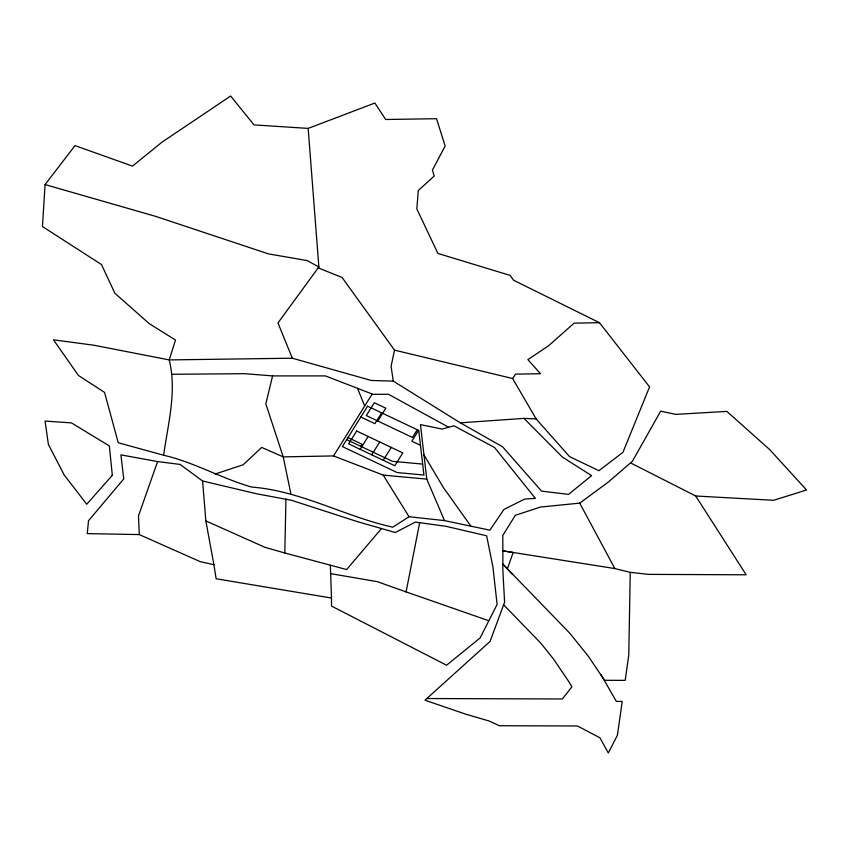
<?xml version="1.0" encoding="UTF-8"?>
<svg xmlns="http://www.w3.org/2000/svg" width="849" height="849" viewBox="0 0 849 849"><rect width="100%" height="100%" fill="white"/><g stroke="black" fill="none" stroke-linecap="round" stroke-linejoin="round"><path stroke-width="1.27" d="M331.503 598.036L331.492 606.059L446.585 665.223L480.131 637.917L497.111 604.477L492.919 566.962L486.647 535.793L446.012 526.306L415.352 522.082L395.294 532.514L357.726 521.732L291.504 500.284L256.971 493.863L202.582 481.001L180.094 464.424L157.606 461.569L120.908 454.873L123.752 478.953L88.508 520.724L87.267 533.607L139.289 534.583L200.067 561.592L213.906 564.734L216.124 578.753L331.503 598.036L330.346 565.19M630.69 462.97L695.713 496.007L773.672 500.284L806.55 489.99L769.693 449.588L726.85 411.394L675.698 414.376L660.681 411.139L632.409 461.262L608.128 482.221L579.718 503.128L540.452 507.055L515.311 515.332L502.778 535.454L502.863 550.852L614.856 568.565L630.255 572.353L628.769 655.12L625.193 680.367L604.499 680.293L588.368 656.298L569.881 633.333L502.852 564.107L512.541 574.571M381.498 528.556L346.615 569.552L284.808 552.986L285.933 499.074M308.155 128.401L318.863 266.947L318.205 267.881L342.062 277.464L394.509 350.128L512.626 378.516L536.122 418.907L569.53 456.603L598.948 470.717L622.964 452.294L649.559 386.889L599.436 322.673L513.539 280.212L510.1 275.394L437.914 253.448L416.827 208.928L418.281 190.547L434.21 176.03L432.428 170.033L445.141 146.039L436.535 118.701L385.679 119.507L374.876 103.037L308.155 128.401L254 124.888L230.631 96.022L162.148 142.059L132.476 166.117L75.03 145.603L45.082 184.573L42.45 226.534L101.509 264.57L114.859 293.223L149.222 323.628L175.51 340.046L169.216 359.912C177.027 391.421 167.996 423.906 163.624 455.234C194.166 462.27 221.525 478.443 251.644 487.05C301.13 490.924 344.8 516.606 392.79 527.165L409.048 516.723L444.515 520.596L489.884 530.179L503.882 509.496L524.629 499.085L535.379 498.342L494.521 447.476L453.918 425.784L442.032 429.042L420.457 424.627L426.782 479.123L444.515 520.596M488.61 620.672L406.087 591.891L419.65 522.708M394.509 350.128L391.092 366.259L393.267 381.116L460.328 422.834L502.523 446.744L541.545 491.125L568.543 494.373L591.594 475.631L562.484 457.133L523.982 418.387L460.328 422.834M215.211 474.007L243.175 464.764L261.694 447.412L283.226 456.879L333.519 455.924L372.202 394L325.347 375.905L272.603 375.905L265.822 403.816L283.226 456.879L290.825 493.524M157.606 461.569L138.483 515.884L139.289 534.583M507.32 568.979L513.167 552.476L502.863 550.852L502.852 570.496L504.603 602.238L490.032 641.473L424.978 700.202L465.772 714.179L489.13 721.013L499.435 725.736L577.522 725.98L599.967 737.834L608.319 752.978L617.446 735.149L622.211 701.433L616.342 701.423L600.848 674.414M360.761 446.298L362.056 444.229L347.984 437.553M381.657 412.847L374.897 423.672L360.825 416.997M360.167 449.323L368.201 436.471M377.826 421.051L385.849 408.199L374.313 402.734L366.29 415.575L412.465 437.458L417.273 429.743M371.713 454.799L379.736 441.947M383.249 460.275L391.272 447.423M418.589 430.369L411.818 441.193L420.478 445.301M512.626 378.516L515.513 374.112L540.495 373.74L527.898 359.626L548.539 345.798L574.094 323.161L599.436 322.673M393.267 381.116L371.193 380.458L292.321 358.204L169.216 359.912L93.984 345.246L53.466 339.823L78.437 375.46L104.544 392.397L118.244 442.743L163.624 455.234M171.466 374.292L244.809 373.687L272.603 375.905M371.989 394.339L388.439 394.254L448.643 427.227M426.792 698.536L562.314 698.971L571.908 686.883L568.681 681.407L553.315 658.792L540.813 643.171L503.648 604.828M523.982 418.387L536.122 418.907M422.653 464.095L392.387 461.304L346.689 439.623M333.519 455.924L383.217 475.111L426.782 479.123M630.255 572.353L648.7 574.38L746.165 574.794L695.713 496.007M330.346 573.595L377.264 581.65L406.087 591.891M284.808 552.986L264.952 547.318L205.861 520.915L202.582 481.001M45.082 184.573L155.611 216.357L268.464 253.883L307.158 260.579L318.863 266.947L277.963 322.96L292.321 358.204M470.898 526.178L443.465 487.666L423.969 454.873M383.217 475.111L409.048 516.723M579.718 503.128L614.856 568.565M357.556 388.343L364.677 406.055M205.861 520.915L213.906 564.734M367.596 406.172L342.359 446.563L397.152 472.564L423.927 475.037L418.759 430.443L367.596 406.172M356.654 430.995L348.631 443.847L394.785 465.751L402.808 452.899L356.654 430.995M112.312 475.291L86.736 504.242L64.174 474.962L48.382 444.43L45.061 421.062L71.475 422.887L109.351 445.948L112.312 475.291"/></g></svg>
